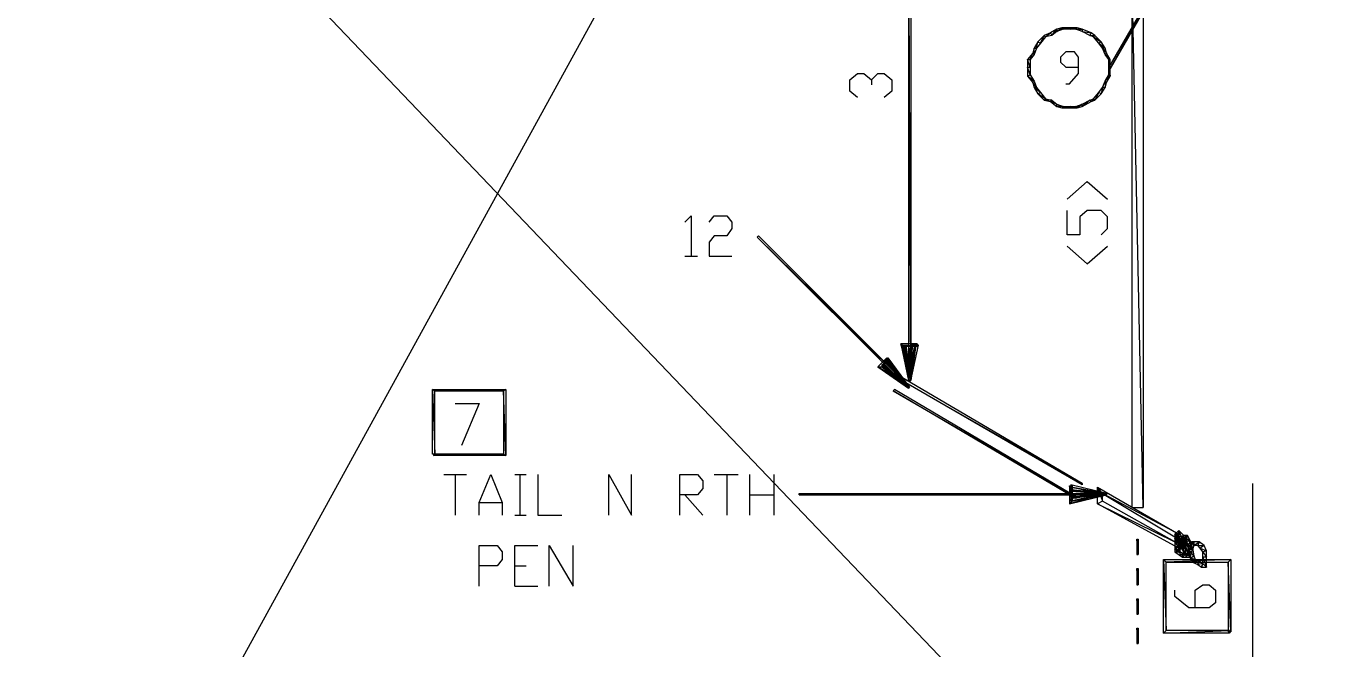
# Model space of a CAD drawing. Header units: millimetres. Extents: x 21 to 1147, y -811 to 126.
# Drawn here: x 225.3 to 348, y -198.2 to -139.3 of the extents above; entities that cross this region are included whole.
import ezdxf

# ---------------------------------------------------------------- set-up
doc = ezdxf.new("R2010")
doc.units = ezdxf.units.MM
doc.layers.add('EDITED_LINES', color=4, linetype='Continuous')

msp = doc.modelspace()

# ---------------------------------------------------------------- linework, layer by layer
at = {"layer": 'EDITED_LINES'}
for p, q in [((424.42, 126.35), (20.86, -608.45)), ((74.52, 49.37), (669.35, -573.46)), ((341.08, -119.8), (327.64, -143.2)), ((327.76, -143.32), (341.08, -119.8)), ((327.76, -143.32), (341.08, -119.8)), ((341.2, -119.92), (327.76, -143.32)), ((308.92, -172.84), (308.68, -121)), ((308.68, -121), (308.68, -172.84)), ((308.92, -172.84), (308.68, -121)), ((308.92, -121), (308.92, -172.84)), ((330.88, -184.84), (329.8, -133.24)), ((329.8, -133.24), (329.8, -184.84)), ((330.88, -184.84), (329.8, -133.24)), ((330.88, -133.24), (330.88, -184.84)), ((322.72, -139.6), (322.12, -139.96)), ((322.24, -140.2), (322.72, -139.6)), ((322.24, -140.2), (322.72, -139.6)), ((322.72, -139.84), (322.24, -140.2)), ((322.72, -139.84), (323.2, -139.48)), ((323.2, -139.48), (322.72, -139.6)), ((322.72, -139.84), (323.2, -139.48)), ((322.72, -139.6), (322.72, -139.84)), ((322.72, -139.6), (322.72, -139.84)), ((323.32, -139.6), (322.72, -139.84)), ((323.2, -139.48), (323.32, -139.6)), ((324.04, -139.48), (323.2, -139.48)), ((323.2, -139.48), (323.32, -139.6)), ((323.32, -139.6), (324.04, -139.48)), ((323.32, -139.6), (324.04, -139.48)), ((324.04, -139.6), (323.32, -139.6)), ((324.04, -139.48), (324.04, -139.6)), ((324.04, -139.48), (324.04, -139.6)), ((324.04, -139.6), (324.64, -139.48)), ((324.64, -139.48), (324.04, -139.48)), ((324.04, -139.6), (324.64, -139.48)), ((324.52, -139.6), (324.04, -139.6)), ((324.64, -139.48), (324.52, -139.6)), ((324.64, -139.48), (324.52, -139.6)), ((324.52, -139.6), (325.12, -139.6)), ((324.52, -139.6), (325.12, -139.6)), ((325.12, -139.84), (324.52, -139.6)), ((325.12, -139.6), (324.64, -139.48)), ((325.12, -139.6), (325.12, -139.84)), ((325.12, -139.6), (325.12, -139.84)), ((325.96, -139.96), (325.12, -139.6)), ((325.12, -139.84), (325.96, -139.96)), ((325.12, -139.84), (325.96, -139.96)), ((325.84, -140.2), (325.12, -139.84)), ((320.92, -140.8), (320.56, -141.4)), ((320.8, -141.4), (320.92, -140.8)), ((320.8, -141.4), (320.92, -140.8)), ((321.16, -140.92), (320.8, -141.4)), ((321.52, -140.2), (320.92, -140.8)), ((320.92, -140.8), (321.16, -140.92)), ((320.92, -140.8), (321.16, -140.92)), ((321.16, -140.92), (321.52, -140.2)), ((321.16, -140.92), (321.52, -140.2)), ((321.64, -140.32), (321.16, -140.92)), ((322.12, -139.96), (321.52, -140.2)), ((321.52, -140.2), (321.64, -140.32)), ((321.52, -140.2), (321.64, -140.32)), ((321.64, -140.32), (322.12, -139.96)), ((321.64, -140.32), (322.12, -139.96)), ((322.24, -140.2), (321.64, -140.32)), ((322.12, -139.96), (322.24, -140.2)), ((322.12, -139.96), (322.24, -140.2)), ((325.96, -139.96), (325.84, -140.2)), ((325.96, -139.96), (325.84, -140.2)), ((325.84, -140.2), (326.32, -140.2)), ((325.84, -140.2), (326.32, -140.2)), ((326.2, -140.32), (325.84, -140.2)), ((326.32, -140.2), (325.96, -139.96)), ((326.32, -140.2), (326.2, -140.32)), ((326.32, -140.2), (326.2, -140.32)), ((326.2, -140.32), (326.92, -140.8)), ((326.2, -140.32), (326.92, -140.8)), ((326.68, -140.92), (326.2, -140.32)), ((326.92, -140.8), (326.32, -140.2)), ((326.92, -140.8), (326.68, -140.92)), ((326.92, -140.8), (326.68, -140.92)), ((326.68, -140.92), (327.28, -141.4)), ((326.68, -140.92), (327.28, -141.4)), ((327.04, -141.4), (326.68, -140.92)), ((327.28, -141.4), (326.92, -140.8)), ((320.44, -141.88), (319.96, -142.48)), ((320.2, -142.48), (320.44, -141.88)), ((320.2, -142.48), (320.44, -141.88)), ((320.56, -142), (320.2, -142.48)), ((320.56, -141.4), (320.44, -141.88)), ((320.44, -141.88), (320.56, -142)), ((320.44, -141.88), (320.56, -142)), ((320.56, -142), (320.56, -141.4)), ((320.56, -142), (320.56, -141.4)), ((320.56, -141.4), (320.8, -141.4)), ((320.8, -141.4), (320.56, -142)), ((320.56, -141.4), (320.8, -141.4)), ((323.56, -141.76), (323.08, -142.24)), ((323.08, -142.24), (323.08, -142.72)), ((324.4, -141.76), (323.56, -141.76)), ((324.76, -142.24), (324.4, -141.76)), ((324.76, -143.8), (324.76, -142.24)), ((327.28, -141.4), (327.04, -141.4)), ((327.28, -141.4), (327.04, -141.4)), ((327.04, -141.4), (327.4, -141.88)), ((327.04, -141.4), (327.4, -141.88)), ((327.28, -142), (327.04, -141.4)), ((327.4, -141.88), (327.28, -141.4)), ((327.4, -141.88), (327.28, -142)), ((327.4, -141.88), (327.28, -142)), ((327.28, -142), (327.76, -142.48)), ((327.28, -142), (327.76, -142.48)), ((327.64, -142.48), (327.28, -142)), ((327.76, -142.48), (327.4, -141.88)), ((320.2, -143.2), (319.96, -142.48)), ((319.96, -142.48), (319.96, -143.2)), ((320.2, -143.2), (319.96, -142.48)), ((319.96, -142.48), (320.2, -142.48)), ((319.96, -142.48), (320.2, -142.48)), ((320.2, -143.92), (319.96, -143.2)), ((319.96, -143.2), (319.96, -144.04)), ((320.2, -143.92), (319.96, -143.2)), ((319.96, -143.2), (320.2, -143.2)), ((319.96, -143.2), (320.2, -143.2)), ((320.2, -142.48), (320.2, -143.2)), ((320.2, -143.2), (320.2, -143.92)), ((323.08, -142.72), (323.56, -143.2)), ((323.56, -143.2), (324.76, -143.2)), ((327.76, -142.48), (327.64, -142.48)), ((327.76, -142.48), (327.64, -142.48)), ((327.64, -142.48), (327.76, -143.2)), ((327.64, -142.48), (327.76, -143.2)), ((327.64, -143.2), (327.64, -142.48)), ((327.76, -143.2), (327.64, -143.2)), ((327.76, -143.2), (327.64, -143.2)), ((327.64, -143.2), (327.76, -144.04)), ((327.64, -143.2), (327.76, -144.04)), ((327.64, -143.92), (327.64, -143.2)), ((327.64, -143.2), (327.76, -143.32)), ((327.76, -143.2), (327.76, -142.48)), ((327.76, -144.04), (327.76, -143.2)), ((303.16, -144.4), (303.88, -143.8)), ((303.16, -145.48), (303.16, -144.4)), ((303.88, -143.8), (304.48, -143.8)), ((304.48, -143.8), (305.2, -144.4)), ((305.2, -144.4), (305.8, -143.8)), ((305.2, -144.4), (305.2, -144.88)), ((305.8, -143.8), (306.4, -143.8)), ((306.4, -143.8), (307.12, -144.4)), ((307.12, -144.4), (307.12, -145.48)), ((319.96, -144.04), (320.2, -143.92)), ((319.96, -144.04), (320.2, -143.92)), ((320.56, -144.52), (319.96, -144.04)), ((319.96, -144.04), (320.44, -144.64)), ((320.56, -144.52), (319.96, -144.04)), ((320.2, -143.92), (320.56, -144.52)), ((320.44, -144.64), (320.56, -144.52)), ((320.44, -144.64), (320.56, -144.52)), ((320.8, -145.12), (320.44, -144.64)), ((320.44, -144.64), (320.56, -145.12)), ((320.8, -145.12), (320.44, -144.64)), ((320.56, -144.52), (320.8, -145.12)), ((323.56, -144.76), (323.92, -144.76)), ((323.92, -144.76), (324.76, -143.8)), ((327.04, -145.12), (327.28, -144.52)), ((327.28, -144.52), (327.64, -143.92)), ((327.4, -144.64), (327.28, -144.52)), ((327.4, -144.64), (327.28, -144.52)), ((327.28, -144.52), (327.28, -145.12)), ((327.28, -144.52), (327.28, -145.12)), ((327.28, -145.12), (327.4, -144.64)), ((327.64, -143.92), (327.4, -144.64)), ((327.64, -143.92), (327.4, -144.64)), ((327.4, -144.64), (327.76, -144.04)), ((327.76, -144.04), (327.64, -143.92)), ((327.76, -144.04), (327.64, -143.92)), ((303.88, -146.08), (303.16, -145.48)), ((307.12, -145.48), (306.4, -146.08)), ((321.16, -145.6), (320.56, -145.12)), ((320.56, -145.12), (320.92, -145.72)), ((321.16, -145.6), (320.56, -145.12)), ((320.56, -145.12), (320.8, -145.12)), ((320.56, -145.12), (320.8, -145.12)), ((320.8, -145.12), (321.16, -145.6)), ((320.92, -145.72), (321.16, -145.6)), ((320.92, -145.72), (321.16, -145.6)), ((321.64, -146.2), (320.92, -145.72)), ((320.92, -145.72), (321.52, -146.32)), ((321.64, -146.2), (320.92, -145.72)), ((321.16, -145.6), (321.64, -146.2)), ((326.2, -146.2), (326.68, -145.6)), ((326.68, -145.6), (326.32, -146.32)), ((326.68, -145.6), (326.32, -146.32)), ((326.32, -146.32), (326.92, -145.72)), ((326.68, -145.6), (327.04, -145.12)), ((326.92, -145.72), (326.68, -145.6)), ((326.92, -145.72), (326.68, -145.6)), ((327.04, -145.12), (326.92, -145.72)), ((326.92, -145.72), (327.28, -145.12)), ((327.04, -145.12), (326.92, -145.72)), ((327.28, -145.12), (327.04, -145.12)), ((327.28, -145.12), (327.04, -145.12)), ((321.52, -146.32), (321.64, -146.2)), ((321.52, -146.32), (321.64, -146.2)), ((322.24, -146.32), (321.52, -146.32)), ((321.52, -146.32), (322.12, -146.44)), ((322.24, -146.32), (321.52, -146.32)), ((321.64, -146.2), (322.24, -146.32)), ((322.12, -146.44), (322.24, -146.32)), ((322.12, -146.44), (322.24, -146.32)), ((322.72, -146.68), (322.12, -146.44)), ((322.12, -146.44), (322.72, -146.92)), ((322.72, -146.68), (322.12, -146.44)), ((322.24, -146.32), (322.72, -146.68)), ((322.72, -146.92), (322.72, -146.68)), ((322.72, -146.68), (323.32, -146.92)), ((322.72, -146.92), (322.72, -146.68)), ((323.32, -146.92), (322.72, -146.92)), ((322.72, -146.92), (323.2, -147.04)), ((323.32, -146.92), (322.72, -146.92)), ((324.04, -146.92), (323.2, -147.04)), ((324.04, -146.92), (323.2, -147.04)), ((323.2, -147.04), (323.32, -146.92)), ((323.2, -147.04), (323.32, -146.92)), ((323.2, -147.04), (324.04, -147.04)), ((323.32, -146.92), (324.04, -146.92)), ((324.52, -146.92), (324.04, -147.04)), ((324.52, -146.92), (324.04, -147.04)), ((324.04, -147.04), (324.04, -146.92)), ((324.04, -146.92), (324.52, -146.92)), ((324.04, -147.04), (324.04, -146.92)), ((324.04, -147.04), (324.64, -147.04)), ((324.52, -146.92), (325.12, -146.68)), ((324.64, -147.04), (324.52, -146.92)), ((324.64, -147.04), (324.52, -146.92)), ((325.12, -146.68), (324.64, -147.04)), ((325.12, -146.68), (324.64, -147.04)), ((324.64, -147.04), (325.12, -146.92)), ((325.84, -146.32), (325.12, -146.92)), ((325.84, -146.32), (325.12, -146.92)), ((325.12, -146.68), (325.84, -146.32)), ((325.12, -146.92), (325.96, -146.44)), ((325.12, -146.92), (325.12, -146.68)), ((325.12, -146.92), (325.12, -146.68)), ((325.84, -146.32), (326.2, -146.2)), ((325.96, -146.44), (325.84, -146.32)), ((325.96, -146.44), (325.84, -146.32)), ((326.2, -146.2), (325.96, -146.44)), ((326.2, -146.2), (325.96, -146.44)), ((325.96, -146.44), (326.32, -146.32)), ((326.32, -146.32), (326.2, -146.2)), ((326.32, -146.32), (326.2, -146.2)), ((323.68, -155.68), (325.6, -154)), ((325.6, -154), (327.52, -155.68)), ((323.68, -159.04), (323.68, -156.76)), ((325.6, -156.76), (324.88, -157.36)), ((326.92, -156.76), (325.6, -156.76)), ((327.52, -157.36), (326.92, -156.76)), ((287.56, -157.84), (288.16, -157.24)), ((288.16, -157.24), (288.16, -161.08)), ((289.84, -157.84), (290.32, -157.24)), ((290.32, -157.24), (291.52, -157.24)), ((291.52, -157.24), (292, -157.84)), ((292, -157.84), (292, -158.44)), ((324.88, -157.36), (324.88, -159.04)), ((327.52, -158.44), (327.52, -157.36)), ((290.32, -159.16), (289.84, -159.76)), ((291.52, -159.16), (290.32, -159.16)), ((292, -158.44), (291.52, -159.16)), ((294.4, -159.28), (294.52, -159.16)), ((308.8, -173.44), (294.4, -159.28)), ((294.4, -159.28), (308.68, -173.56)), ((308.8, -173.44), (294.4, -159.28)), ((294.52, -159.16), (308.8, -173.44)), ((324.88, -159.04), (323.68, -159.04)), ((326.92, -159.04), (327.52, -158.44)), ((289.84, -159.76), (289.84, -161.08)), ((323.68, -160.12), (325.6, -161.8)), ((325.6, -161.8), (327.52, -160.12)), ((287.56, -161.08), (288.76, -161.08)), ((289.84, -161.08), (292, -161.08)), ((308.92, -172.72), (307.96, -169.36)), ((307.96, -169.36), (308.68, -172.84)), ((308.92, -172.72), (307.96, -169.36)), ((307.96, -169.36), (308.2, -169.6)), ((307.96, -169.36), (308.2, -169.6)), ((309.52, -169.36), (307.96, -169.36)), ((308.92, -172.84), (308.08, -169.48)), ((308.08, -169.48), (308.68, -172.84)), ((308.92, -172.84), (308.08, -169.48)), ((308.08, -169.48), (308.32, -169.48)), ((308.2, -169.6), (309.52, -169.36)), ((308.2, -169.6), (309.52, -169.36)), ((308.2, -169.6), (308.92, -172.72)), ((309.52, -169.6), (308.2, -169.6)), ((308.32, -169.48), (308.92, -172.84)), ((308.92, -172.84), (308.32, -169.48)), ((308.32, -169.48), (308.68, -172.84)), ((308.92, -172.84), (308.32, -169.48)), ((308.32, -169.48), (308.44, -169.48)), ((308.44, -169.48), (308.92, -172.84)), ((308.92, -172.84), (308.44, -169.48)), ((308.44, -169.48), (308.68, -172.84)), ((308.92, -172.84), (308.44, -169.48)), ((308.44, -169.48), (308.68, -169.48)), ((308.68, -172.72), (309.4, -169.48)), ((308.68, -172.84), (309.28, -169.48)), ((308.68, -172.84), (309.04, -169.48)), ((308.68, -172.84), (308.92, -169.48)), ((308.68, -169.48), (308.92, -172.84)), ((309.4, -169.48), (308.92, -172.84)), ((308.92, -172.84), (309.64, -169.48)), ((309.4, -169.48), (308.92, -172.84)), ((309.28, -169.48), (308.92, -172.84)), ((308.92, -172.84), (309.4, -169.48)), ((309.28, -169.48), (308.92, -172.84)), ((309.04, -169.48), (308.92, -172.84)), ((308.92, -172.84), (309.28, -169.48)), ((309.04, -169.48), (308.92, -172.84)), ((309.04, -169.48), (308.92, -169.48)), ((308.92, -169.48), (308.92, -172.84)), ((308.92, -172.84), (309.04, -169.48)), ((308.92, -169.48), (308.92, -172.84)), ((309.28, -169.48), (309.04, -169.48)), ((309.4, -169.48), (309.28, -169.48)), ((309.64, -169.48), (309.4, -169.48)), ((309.52, -169.36), (309.52, -169.6)), ((306.64, -170.68), (305.8, -171.52)), ((308.8, -173.44), (305.8, -171.52)), ((305.8, -171.52), (308.68, -173.56)), ((308.8, -173.44), (305.8, -171.52)), ((305.8, -171.52), (306.16, -171.52)), ((305.8, -171.52), (306.16, -171.52)), ((306.16, -171.52), (306.64, -170.68)), ((306.16, -171.52), (306.64, -170.68)), ((306.76, -170.8), (306.16, -171.52)), ((306.16, -171.4), (306.28, -171.28)), ((306.16, -171.4), (306.28, -171.28)), ((306.16, -171.52), (306.28, -171.4)), ((308.8, -173.44), (306.16, -171.4)), ((306.16, -171.4), (308.68, -173.56)), ((308.8, -173.44), (306.16, -171.4)), ((308.8, -173.44), (306.16, -171.4)), ((306.16, -171.4), (308.68, -173.56)), ((308.8, -173.44), (306.16, -171.4)), ((306.16, -171.52), (308.8, -173.44)), ((308.8, -173.44), (306.16, -171.52)), ((306.16, -171.52), (308.68, -173.56)), ((308.8, -173.44), (306.16, -171.52)), ((306.28, -171.28), (308.8, -173.44)), ((306.28, -171.28), (308.8, -173.44)), ((306.28, -171.4), (308.8, -173.44)), ((306.64, -170.92), (306.52, -171.04)), ((306.52, -171.04), (308.8, -173.44)), ((306.52, -171.04), (308.8, -173.44)), ((308.68, -173.56), (306.52, -171.04)), ((306.76, -170.68), (306.64, -170.8)), ((306.64, -170.68), (306.76, -170.8)), ((306.64, -170.8), (308.8, -173.44)), ((306.64, -170.8), (308.8, -173.44)), ((308.68, -173.56), (306.64, -170.8)), ((306.76, -170.92), (306.64, -171.04)), ((306.76, -170.92), (306.64, -171.04)), ((308.8, -173.44), (306.64, -170.92)), ((306.64, -171.04), (308.8, -173.44)), ((306.64, -171.04), (308.8, -173.44)), ((308.68, -173.56), (306.64, -171.04)), ((306.64, -171.04), (308.8, -173.44)), ((306.64, -171.04), (308.8, -173.44)), ((308.68, -173.56), (306.64, -171.04)), ((308.8, -173.44), (306.76, -170.68)), ((308.8, -173.44), (306.76, -170.92)), ((308.8, -173.44), (306.76, -170.92)), ((307.36, -172.12), (307.24, -172.36)), ((307.24, -172.36), (325.12, -182.56)), ((307.24, -172.36), (325.12, -182.56)), ((325.12, -182.68), (307.24, -172.36)), ((325.12, -182.56), (307.36, -172.12)), ((308.92, -172.84), (308.68, -172.72)), ((308.68, -172.84), (308.92, -172.72)), ((308.92, -172.84), (308.68, -172.84)), ((308.68, -172.84), (308.92, -172.84)), ((308.92, -172.84), (308.68, -172.84)), ((308.68, -172.84), (308.92, -172.84)), ((308.92, -172.84), (308.68, -172.84)), ((308.68, -172.84), (308.92, -172.84)), ((308.68, -172.84), (308.92, -172.84)), ((263.92, -173.8), (263.68, -173.68)), ((263.68, -173.68), (270.64, -173.68)), ((263.92, -173.8), (263.68, -173.68)), ((263.68, -173.68), (263.92, -179.8)), ((263.68, -173.68), (263.92, -179.8)), ((263.68, -179.8), (263.68, -173.68)), ((270.64, -173.68), (263.92, -173.8)), ((270.64, -173.68), (263.92, -173.8)), ((263.92, -173.8), (270.4, -173.8)), ((263.92, -179.8), (263.92, -173.8)), ((270.4, -173.8), (270.64, -173.68)), ((270.4, -173.8), (270.64, -173.68)), ((270.64, -179.92), (270.4, -173.8)), ((270.4, -173.8), (270.4, -179.8)), ((270.64, -179.92), (270.4, -173.8)), ((270.64, -173.68), (270.64, -179.92)), ((307.36, -173.68), (307.24, -173.8)), ((307.24, -173.8), (324.64, -183.88)), ((307.24, -173.8), (324.64, -183.88)), ((324.52, -184), (307.24, -173.8)), ((324.64, -183.88), (307.36, -173.68)), ((308.8, -173.44), (308.68, -173.56)), ((308.68, -173.56), (308.8, -173.44)), ((308.8, -173.44), (308.68, -173.56)), ((308.68, -173.56), (308.8, -173.44)), ((308.8, -173.44), (308.68, -173.56)), ((308.68, -173.56), (308.8, -173.44)), ((308.8, -173.44), (308.68, -173.56)), ((308.68, -173.56), (308.8, -173.44)), ((308.68, -173.56), (308.8, -173.44)), ((265.84, -175), (268.12, -175)), ((268.12, -175), (266.44, -178.96)), ((263.92, -179.8), (263.68, -179.8)), ((263.8, -179.8), (263.8, -179.92)), ((263.8, -179.92), (270.4, -179.8)), ((270.4, -179.8), (263.8, -179.8)), ((263.8, -179.92), (270.4, -179.8)), ((270.64, -179.92), (263.8, -179.92)), ((270.4, -179.8), (270.64, -179.92)), ((270.4, -179.8), (270.64, -179.92)), ((264.76, -181.72), (266.92, -181.72)), ((265.84, -181.72), (265.84, -185.56)), ((268.12, -184.36), (269.2, -181.72)), ((269.2, -181.72), (270.28, -184.36)), ((271.48, -181.72), (272.56, -181.72)), ((271.96, -181.72), (271.96, -185.56)), ((273.64, -181.72), (273.64, -185.56)), ((280.36, -185.56), (280.36, -181.72)), ((280.36, -181.72), (282.52, -185.56)), ((282.52, -185.56), (282.52, -181.72)), ((287.08, -185.56), (287.08, -181.72)), ((287.08, -181.72), (288.76, -181.72)), ((288.76, -181.72), (289.24, -182.32)), ((289.24, -182.32), (289.24, -183.04)), ((290.32, -181.72), (292.6, -181.72)), ((291.52, -181.72), (291.52, -185.56)), ((293.68, -185.56), (293.68, -181.72)), ((295.96, -181.72), (295.96, -185.56)), ((324.16, -184.24), (323.92, -182.8)), ((323.92, -182.8), (323.92, -184.48)), ((324.16, -184.24), (323.92, -182.8)), ((323.92, -182.8), (324.16, -182.8)), ((324.04, -182.68), (324.04, -182.92)), ((327.4, -183.52), (324.04, -182.68)), ((324.16, -182.8), (324.16, -184.24)), ((325.12, -182.56), (325.12, -182.68)), ((341.25, -202.02), (341.25, -182.58)), ((288.76, -183.64), (287.08, -183.64)), ((287.56, -183.64), (289.24, -185.56)), ((289.24, -183.04), (288.76, -183.64)), ((293.68, -183.64), (295.96, -183.64)), ((327.4, -183.52), (298.36, -183.64)), ((327.4, -183.52), (298.36, -183.64)), ((298.36, -183.64), (298.36, -183.52)), ((298.36, -183.52), (327.4, -183.52)), ((298.36, -183.64), (327.4, -183.64)), ((327.28, -183.52), (323.92, -184.48)), ((327.28, -183.52), (323.92, -184.48)), ((323.92, -184.48), (327.4, -183.64)), ((324.04, -182.92), (327.4, -183.52)), ((324.04, -182.92), (327.4, -183.52)), ((327.28, -183.64), (324.04, -182.92)), ((324.04, -182.92), (324.04, -183.16)), ((327.4, -183.52), (324.04, -182.92)), ((324.04, -183.16), (327.4, -183.52)), ((324.04, -183.16), (327.4, -183.52)), ((327.28, -183.64), (324.04, -183.16)), ((324.04, -183.16), (324.04, -183.28)), ((327.4, -183.52), (324.04, -183.16)), ((324.04, -183.28), (327.4, -183.52)), ((324.04, -183.28), (327.4, -183.52)), ((327.4, -183.64), (324.04, -183.28)), ((324.04, -183.28), (324.04, -183.52)), ((327.4, -183.52), (324.04, -183.28)), ((327.28, -183.52), (324.04, -184.24)), ((327.28, -183.52), (324.04, -184.24)), ((324.04, -184), (327.28, -183.52)), ((327.4, -183.52), (324.04, -183.88)), ((327.4, -183.52), (324.04, -183.88)), ((324.04, -183.64), (327.4, -183.52)), ((324.04, -183.52), (327.4, -183.52)), ((324.04, -183.52), (327.4, -183.52)), ((327.4, -183.64), (324.04, -183.52)), ((327.4, -183.52), (324.04, -183.88)), ((327.4, -183.52), (324.04, -183.88)), ((324.04, -183.64), (327.4, -183.52)), ((324.04, -184.24), (327.4, -183.64)), ((324.04, -183.88), (327.4, -183.64)), ((324.04, -183.88), (324.04, -183.64)), ((324.04, -183.88), (327.4, -183.64)), ((324.04, -183.88), (324.04, -183.64)), ((324.04, -184.24), (324.04, -184)), ((324.16, -184.24), (327.28, -183.52)), ((324.64, -183.88), (324.52, -184)), ((327.04, -183.52), (326.56, -182.92)), ((326.56, -182.92), (334.24, -187.36)), ((327.04, -183.52), (326.56, -182.92)), ((326.56, -182.92), (327.04, -184.24)), ((326.56, -182.92), (327.04, -184.24)), ((326.56, -184.48), (326.56, -182.92)), ((334.24, -187.36), (327.04, -183.52)), ((327.04, -183.52), (333.88, -187.6)), ((334.24, -187.36), (327.04, -183.52)), ((327.04, -184.24), (327.04, -183.52)), ((327.4, -183.52), (327.28, -183.64)), ((327.4, -183.64), (327.28, -183.52)), ((327.4, -183.52), (327.28, -183.64)), ((327.4, -183.64), (327.28, -183.52)), ((327.4, -183.52), (327.4, -183.64)), ((327.4, -183.64), (327.4, -183.52)), ((327.4, -183.52), (327.4, -183.64)), ((327.4, -183.64), (327.4, -183.52)), ((327.4, -183.64), (327.4, -183.52)), ((268.12, -185.56), (268.12, -184.36)), ((268.12, -184.36), (270.28, -184.36)), ((270.28, -184.36), (270.28, -185.56)), ((323.92, -184.48), (324.16, -184.24)), ((323.92, -184.48), (324.16, -184.24)), ((327.04, -184.24), (326.56, -184.48)), ((327.04, -184.24), (326.56, -184.48)), ((326.56, -184.48), (333.88, -188.08)), ((326.56, -184.48), (333.88, -188.08)), ((334.24, -188.68), (326.56, -184.48)), ((333.88, -188.08), (327.04, -184.24)), ((329.8, -184.84), (330.88, -184.84)), ((271.48, -185.56), (272.56, -185.56)), ((273.64, -185.56), (275.92, -185.56)), ((334.24, -187), (333.88, -187.36)), ((333.88, -187.6), (334.24, -187.36)), ((333.88, -187.6), (334.24, -187.36)), ((334.24, -188.08), (333.88, -187.36)), ((333.88, -187.36), (333.88, -188.08)), ((334.24, -188.08), (333.88, -187.36)), ((333.88, -187.36), (334.24, -187.6)), ((333.88, -187.36), (334.24, -187.6)), ((334.24, -188.08), (333.88, -187.6)), ((333.88, -187.6), (333.88, -188.08)), ((334.24, -188.08), (333.88, -187.6)), ((333.88, -187.72), (334.24, -187.6)), ((333.88, -188.8), (334.84, -187.6)), ((334.24, -188.8), (333.88, -187.72)), ((333.88, -187.72), (333.88, -188.8)), ((334.24, -188.8), (333.88, -187.72)), ((333.88, -187.72), (334.24, -188.32)), ((333.88, -187.72), (334.24, -188.32)), ((335.44, -188.56), (333.88, -187.72)), ((335.32, -189.28), (333.88, -187.72)), ((333.88, -187.72), (334.96, -189.4)), ((335.32, -189.28), (333.88, -187.72)), ((334.36, -187.24), (334, -187.36)), ((334, -187.36), (335.2, -189.28)), ((334, -187.36), (335.2, -189.28)), ((334.84, -189.4), (334, -187.36)), ((334.24, -187.6), (334.24, -187)), ((334.24, -187), (334.24, -187.6)), ((334.72, -187.48), (334.24, -187)), ((334.24, -187.36), (334.24, -188.08)), ((334.24, -187.6), (334.72, -187.48)), ((334.24, -187.6), (334.72, -187.48)), ((334.24, -187.6), (334.24, -188.08)), ((334.48, -187.84), (334.24, -187.6)), ((334.24, -187.6), (335.32, -189.28)), ((334.84, -187.6), (334.24, -189.04)), ((334.84, -187.6), (334.24, -189.04)), ((334.24, -189.04), (335.08, -187.72)), ((335.2, -189.28), (334.36, -187.24)), ((334.84, -189.28), (334.36, -187.72)), ((334.36, -187.72), (334.36, -189.28)), ((334.84, -189.28), (334.36, -187.72)), ((334.36, -187.72), (334.84, -187.72)), ((334.72, -187.48), (334.48, -187.84)), ((334.72, -187.48), (334.48, -187.84)), ((334.48, -187.84), (335.08, -187.48)), ((334.48, -187.84), (335.08, -187.48)), ((335.08, -187.48), (334.72, -187.48)), ((335.08, -187.48), (334.84, -187.84)), ((335.08, -187.48), (334.84, -187.84)), ((335.08, -187.72), (334.84, -187.6)), ((334.84, -187.72), (334.84, -189.28)), ((335.32, -187.96), (335.08, -187.48)), ((268.12, -192.28), (268.12, -188.44)), ((268.12, -188.44), (269.8, -188.44)), ((269.8, -188.44), (270.28, -189.04)), ((271.48, -192.28), (271.48, -188.44)), ((271.48, -188.44), (273.64, -188.44)), ((274.72, -192.28), (274.72, -188.44)), ((274.72, -188.44), (277, -192.28)), ((277, -192.28), (277, -188.44)), ((330.4, -189.28), (330.28, -187.84)), ((330.28, -187.84), (330.28, -189.28)), ((330.4, -189.28), (330.28, -187.84)), ((330.28, -187.84), (330.4, -187.84)), ((330.4, -187.84), (330.4, -189.28)), ((333.88, -188.08), (334.24, -188.08)), ((333.88, -188.08), (334.24, -188.68)), ((333.88, -188.08), (334.24, -188.68)), ((334.24, -188.08), (333.88, -188.08)), ((333.88, -188.08), (334.24, -188.08)), ((334.24, -188.92), (333.88, -188.8)), ((333.88, -188.8), (333.88, -189.04)), ((334.24, -188.92), (333.88, -188.8)), ((333.88, -188.8), (334.24, -188.8)), ((333.88, -188.8), (334.24, -188.8)), ((334.24, -189.04), (333.88, -188.8)), ((333.88, -189.04), (334.24, -188.92)), ((333.88, -189.04), (334.24, -188.92)), ((335.08, -187.84), (334, -188.68)), ((334, -188.68), (334.12, -188.92)), ((334.12, -188.92), (335.08, -187.84)), ((334.12, -188.92), (335.08, -187.84)), ((335.32, -188.2), (334.12, -188.92)), ((334.24, -188.68), (334.24, -188.08)), ((334.24, -188.32), (334.24, -188.8)), ((334.24, -188.32), (335.44, -188.56)), ((334.24, -188.32), (335.44, -188.56)), ((335.2, -188.92), (334.24, -188.32)), ((334.24, -188.8), (334.24, -188.92)), ((334.24, -188.92), (334.6, -189.16)), ((334.84, -187.84), (334.48, -187.84)), ((334.84, -187.84), (335.32, -187.96)), ((334.84, -187.84), (335.32, -187.96)), ((334.96, -188.08), (334.84, -187.84)), ((335.32, -187.96), (334.96, -188.08)), ((335.32, -187.96), (334.96, -188.08)), ((334.96, -188.08), (335.56, -188.8)), ((334.96, -188.08), (335.56, -188.8)), ((335.2, -188.8), (334.96, -188.08)), ((335.08, -187.84), (335.32, -188.2)), ((335.08, -189.16), (335.2, -188.8)), ((335.44, -188.08), (335.2, -188.68)), ((335.44, -188.56), (335.2, -188.92)), ((335.2, -188.68), (335.56, -188.8)), ((335.2, -188.8), (335.56, -188.68)), ((335.56, -188.8), (335.2, -188.8)), ((335.56, -188.8), (335.2, -188.8)), ((335.2, -188.8), (335.32, -189.52)), ((335.2, -188.8), (335.32, -189.52)), ((335.68, -189.4), (335.2, -188.8)), ((335.2, -188.8), (335.32, -189.64)), ((335.68, -189.4), (335.2, -188.8)), ((335.56, -188.8), (335.32, -187.96)), ((335.32, -189.52), (335.56, -188.8)), ((335.56, -188.8), (335.44, -188.08)), ((335.56, -188.8), (335.44, -188.08)), ((335.44, -188.08), (335.68, -188.44)), ((335.44, -188.08), (335.68, -188.44)), ((335.68, -188.08), (335.44, -188.08)), ((335.68, -188.44), (335.56, -188.8)), ((335.56, -188.68), (335.68, -189.4)), ((335.68, -188.44), (335.68, -188.08)), ((335.68, -188.08), (335.68, -188.44)), ((335.68, -188.44), (336.16, -188.08)), ((336.16, -188.08), (335.68, -188.08)), ((335.68, -188.44), (336.16, -188.08)), ((336.04, -188.44), (335.68, -188.44)), ((336.16, -188.08), (336.04, -188.44)), ((336.16, -188.08), (336.04, -188.44)), ((336.04, -188.44), (336.64, -188.44)), ((336.04, -188.44), (336.64, -188.44)), ((336.28, -188.68), (336.04, -188.44)), ((336.64, -188.44), (336.16, -188.08)), ((336.64, -188.44), (336.28, -188.68)), ((336.64, -188.44), (336.28, -188.68)), ((336.28, -188.68), (336.88, -188.92)), ((336.28, -188.68), (336.88, -188.92)), ((336.52, -189.04), (336.28, -188.68)), ((336.88, -188.92), (336.52, -189.04)), ((336.88, -188.92), (336.52, -189.04)), ((336.88, -188.92), (336.64, -188.44)), ((336.88, -189.52), (336.88, -188.92)), ((270.28, -189.76), (269.8, -190.36)), ((270.28, -189.04), (270.28, -189.76)), ((330.28, -189.28), (330.4, -189.28)), ((333.04, -190), (332.8, -189.76)), ((332.8, -189.76), (339.16, -189.76)), ((333.04, -190), (332.8, -189.76)), ((332.8, -189.76), (333.04, -196.48)), ((332.8, -189.76), (333.04, -196.48)), ((332.8, -196.72), (332.8, -189.76)), ((339.16, -189.76), (333.04, -190)), ((339.16, -189.76), (333.04, -190)), ((333.04, -190), (338.92, -190)), ((333.04, -196.48), (333.04, -190)), ((334.6, -189.16), (333.88, -189.04)), ((333.88, -189.04), (334.6, -189.52)), ((334.6, -189.16), (333.88, -189.04)), ((334.36, -189.28), (334.84, -189.28)), ((334.96, -189.16), (334.6, -189.52)), ((334.96, -189.16), (334.6, -189.52)), ((334.6, -189.52), (334.6, -189.16)), ((334.6, -189.16), (334.96, -189.16)), ((334.6, -189.52), (334.6, -189.16)), ((334.6, -189.52), (334.96, -189.52)), ((335.2, -189.28), (334.84, -189.4)), ((335.08, -189.16), (334.96, -189.52)), ((335.08, -189.16), (334.96, -189.52)), ((334.96, -189.52), (334.96, -189.16)), ((334.96, -189.16), (335.08, -189.16)), ((334.96, -189.52), (334.96, -189.16)), ((334.96, -189.4), (335.32, -189.28)), ((334.96, -189.52), (335.32, -189.52)), ((335.32, -189.52), (335.08, -189.16)), ((335.32, -189.52), (335.08, -189.16)), ((335.32, -189.64), (335.68, -189.4)), ((335.32, -189.64), (335.68, -189.4)), ((335.8, -189.76), (335.32, -189.64)), ((335.32, -189.64), (335.56, -190)), ((335.8, -189.76), (335.32, -189.64)), ((335.56, -190), (335.8, -189.76)), ((335.56, -190), (335.8, -189.76)), ((336.16, -189.88), (335.56, -190)), ((336.16, -189.88), (335.56, -190)), ((335.56, -190), (336.04, -190.24)), ((335.68, -189.4), (335.8, -189.76)), ((335.8, -189.76), (336.16, -189.88)), ((336.04, -190.24), (336.16, -189.88)), ((336.04, -190.24), (336.16, -189.88)), ((336.52, -190.12), (336.04, -190.24)), ((336.52, -190.12), (336.04, -190.24)), ((336.16, -189.88), (336.52, -190.12)), ((336.52, -190.12), (336.4, -190.48)), ((336.4, -190.48), (336.52, -190.12)), ((336.52, -189.04), (336.88, -189.52)), ((336.52, -189.04), (336.88, -189.52)), ((336.52, -189.52), (336.52, -189.04)), ((336.88, -189.52), (336.52, -189.52)), ((336.88, -189.52), (336.52, -189.52)), ((336.52, -189.52), (336.88, -190.48)), ((336.52, -189.52), (336.88, -190.48)), ((336.52, -190.12), (336.52, -189.52)), ((336.88, -190.48), (336.52, -190.12)), ((336.88, -190.48), (336.52, -190.12)), ((336.88, -190.48), (336.88, -189.52)), ((338.92, -190), (339.16, -189.76)), ((338.92, -190), (339.16, -189.76)), ((339.16, -196.6), (338.92, -190)), ((338.92, -190), (338.92, -196.6)), ((339.16, -196.6), (338.92, -190)), ((339.16, -189.76), (339.16, -196.6)), ((269.8, -190.36), (268.12, -190.36)), ((271.48, -190.36), (272.56, -190.36)), ((330.4, -192.16), (330.28, -190.6)), ((330.28, -190.6), (330.28, -192.16)), ((330.4, -192.16), (330.28, -190.6)), ((330.28, -190.6), (330.4, -190.6)), ((330.4, -190.6), (330.4, -192.16)), ((336.04, -190.24), (336.4, -190.48)), ((336.4, -190.48), (336.88, -190.48)), ((271.48, -192.28), (273.64, -192.28)), ((330.28, -192.16), (330.4, -192.16)), ((333.88, -193.24), (333.88, -192.64)), ((335.8, -192.64), (336.52, -192.16)), ((335.8, -194.32), (335.8, -192.64)), ((336.52, -192.16), (337.12, -192.16)), ((337.12, -192.16), (337.72, -192.64)), ((337.72, -192.64), (337.72, -193.84)), ((330.4, -194.92), (330.28, -193.48)), ((330.28, -193.48), (330.28, -194.92)), ((330.4, -194.92), (330.28, -193.48)), ((330.28, -193.48), (330.4, -193.48)), ((330.4, -193.48), (330.4, -194.92)), ((335.2, -194.32), (333.88, -193.24)), ((337.72, -193.84), (337.12, -194.32)), ((330.28, -194.92), (330.4, -194.92)), ((337.12, -194.32), (335.2, -194.32)), ((330.4, -197.68), (330.28, -196.24)), ((330.28, -196.24), (330.28, -197.68)), ((330.4, -197.68), (330.28, -196.24)), ((330.28, -196.24), (330.4, -196.24)), ((330.4, -196.24), (330.4, -197.68)), ((333.04, -196.48), (332.8, -196.72)), ((333.04, -196.48), (332.8, -196.72)), ((332.8, -196.72), (339.04, -196.48)), ((332.8, -196.72), (339.04, -196.48)), ((339.04, -196.72), (332.8, -196.72)), ((339.04, -196.48), (333.04, -196.48)), ((338.92, -196.6), (339.16, -196.6)), ((339.04, -196.48), (339.04, -196.72)), ((330.28, -197.68), (330.4, -197.68))]:
    msp.add_line(p, q, dxfattribs=at)

doc.saveas('drawing.dxf')
